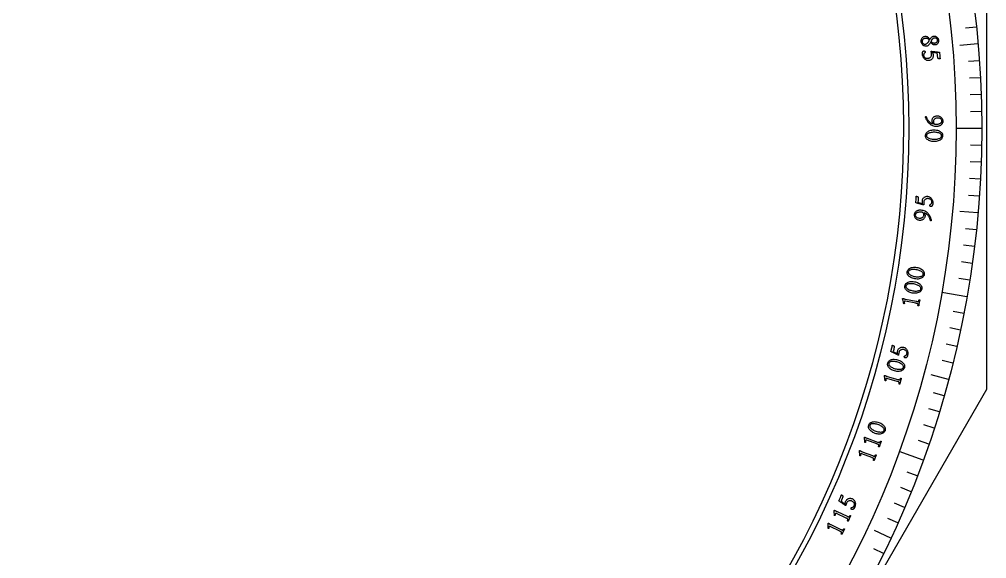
# Model space of a CAD drawing. Header units: millimetres. Extents: x -105 to 105, y -105 to 128.
# Drawn here: x 0.7 to 105, y -46.3 to 11.8 of the extents above; entities that cross this region are included whole.
import ezdxf

# ---------------------------------------------------------------- set-up
doc = ezdxf.new("R2010")
doc.units = ezdxf.units.MM
for name, color, linetype in [('CUT_INNER', 6, 'Continuous'), ('CUT_OUTER', 1, 'Continuous'), ('ENGRAVE', 7, 'Continuous'), ('ENGRAVE_FINE', 8, 'Continuous'), ('TEXT', 5, 'Continuous')]:
    doc.layers.add(name, color=color, linetype=linetype)

msp = doc.modelspace()

# ---------------------------------------------------------------- linework, layer by layer
at = {"layer": 'CUT_INNER'}
msp.add_arc((0, 0), 96.075, 98.085938, 87.539062, dxfattribs=at)
at = {"layer": 'CUT_OUTER'}
msp.add_lwpolyline([(30.8079, 103.6071), (32.4928, 102.4838), (76.8653, 76.8653), (105, 28.1347), (105, -28.1347), (76.8653, -76.8653), (28.1347, -105), (-28.1347, -105), (-76.8653, -76.8653), (-105, -28.1347), (-105, 28.1347), (-76.8653, 76.8653), (-32.6892, 102.3704), (-32.4055, 102.6778), (-32.4029, 102.6804), (-32.3998, 102.6824), (-30.8138, 103.6069)], dxfattribs=at)
at = {"layer": 'ENGRAVE'}
for points in [[(104.067, 9.1047), (102.111, 8.9336)], [(104.4645, 0), (101.7156, 0)], [(104.067, -9.1047), (102.111, -8.9336)], [(102.8774, -18.1401), (100.1703, -17.6627)], [(100.905, -27.0374), (99.0084, -26.5292)], [(98.1645, -35.729), (95.5814, -34.7888)], [(94.677, -44.1486), (92.8975, -43.3188)]]:
    msp.add_lwpolyline(points, dxfattribs=at)
for radius in [104.4645, 101.7156, 96.6105]:
    msp.add_circle((0, 0), radius, dxfattribs=at)
at = {"layer": 'ENGRAVE_FINE'}
for points in [[(103.8922, 10.9195), (102.7206, 10.7964)], [(104.21, 7.2871), (103.0348, 7.2049)], [(104.3213, 5.4672), (103.1448, 5.4056)], [(104.4009, 3.6458), (103.2235, 3.6046)], [(104.4486, 1.8232), (103.2707, 1.8026)], [(104.4486, -1.8232), (103.2707, -1.8026)], [(104.4009, -3.6458), (103.2235, -3.6046)], [(104.3213, -5.4672), (103.1448, -5.4056)], [(104.21, -7.2871), (103.0348, -7.2049)], [(103.8922, -10.9195), (102.7206, -10.7964)], [(103.6858, -12.731), (102.5165, -12.5874)], [(103.4479, -14.5386), (102.2812, -14.3747)], [(103.1784, -16.3418), (102.0148, -16.1576)], [(102.5452, -19.9328), (101.3887, -19.708)], [(102.1817, -21.7194), (101.0293, -21.4745)], [(101.7871, -23.4994), (100.6392, -23.2344)], [(101.3615, -25.2722), (100.2184, -24.9872)], [(100.4177, -28.7943), (99.2853, -28.4696)], [(99.8999, -30.5425), (98.7733, -30.198)], [(99.3516, -32.2813), (98.2312, -31.9173)], [(98.7731, -34.0103), (97.6592, -33.6268)], [(97.526, -37.4367), (96.4262, -37.0145)], [(96.8578, -39.1331), (95.7655, -38.6918)], [(96.1601, -40.8175), (95.0756, -40.3572)], [(95.4331, -42.4895), (94.3568, -42.0104)], [(93.8921, -45.7942), (92.8332, -45.2778)]]:
    msp.add_lwpolyline(points, dxfattribs=at)
at = {"layer": 'TEXT'}
for points in [[(99.8125, 9.5119), (99.8154, 9.4479), (99.8119, 9.386), (99.8018, 9.3263), (99.7852, 9.2689), (99.7624, 9.215), (99.7335, 9.1659), (99.6987, 9.1218), (99.6578, 9.0826), (99.6111, 9.0496), (99.5585, 9.0244), (99.5, 9.0068), (99.4356, 8.9969), (99.3816, 8.9953), (99.3306, 9.0007), (99.2827, 9.0131), (99.2378, 9.0324), (99.1958, 9.0567), (99.1564, 9.084), (99.1197, 9.1143), (99.0857, 9.1475), (99.0541, 9.182), (99.0248, 9.2156), (98.9978, 9.2486), (98.973, 9.2808), (98.969, 9.2882), (98.9647, 9.2904), (98.9602, 9.2874), (98.9555, 9.2792), (98.9344, 9.2329), (98.9096, 9.1864), (98.8811, 9.1398), (98.8489, 9.0931), (98.8136, 9.0481), (98.7757, 9.0066), (98.7353, 8.9686), (98.6924, 8.9341), (98.6473, 8.9048), (98.6004, 8.8826), (98.5519, 8.8674), (98.5016, 8.8593), (98.4313, 8.8578), (98.3638, 8.8661), (98.2992, 8.8841), (98.2373, 8.912), (98.1796, 8.9479), (98.1273, 8.9904), (98.0805, 9.0394), (98.0392, 9.0949), (98.0045, 9.1553), (97.9778, 9.2187), (97.9591, 9.2852), (97.9483, 9.3548), (97.9448, 9.4301), (97.9489, 9.5019), (97.9607, 9.5703), (97.9802, 9.6352), (98.0067, 9.6953), (98.0397, 9.7494), (98.0792, 9.7973), (98.1252, 9.8391), (98.1769, 9.8739), (98.2334, 9.9007), (98.2947, 9.9196), (98.361, 9.9305), (98.4069, 9.9326), (98.4511, 9.9293), (98.4937, 9.9207), (98.5345, 9.9067), (98.5736, 9.8887), (98.6108, 9.8678), (98.6459, 9.8442), (98.6792, 9.8177), (98.7104, 9.7897), (98.7394, 9.7612), (98.7662, 9.7324), (98.7909, 9.7031), (98.8134, 9.6748), (98.8338, 9.6492), (98.8521, 9.6261), (98.8683, 9.6055), (98.8729, 9.6015), (98.8769, 9.6004), (98.8802, 9.6022), (98.8829, 9.6069), (98.8994, 9.6388), (98.9197, 9.6724), (98.9436, 9.7076), (98.9712, 9.7445), (99.0022, 9.7811), (99.0361, 9.8154), (99.0731, 9.8475), (99.113, 9.8772), (99.1558, 9.903), (99.2014, 9.9228), (99.2498, 9.9369), (99.301, 9.9451), (99.3617, 9.947), (99.421, 9.9403), (99.479, 9.9252), (99.5355, 9.9015), (99.5892, 9.8705), (99.6385, 9.8337), (99.6834, 9.791), (99.7239, 9.7424), (99.7581, 9.6894), (99.7842, 9.6332), (99.8024, 9.5741), (99.8125, 9.5119)], [(98.0512, 9.3588), (98.063, 9.293), (98.085, 9.2353), (98.1173, 9.1858), (98.1599, 9.1443), (98.2106, 9.1124), (98.2673, 9.0915), (98.33, 9.0816), (98.3986, 9.0826), (98.4416, 9.0897), (98.4827, 9.1029), (98.5219, 9.1222), (98.5593, 9.1476), (98.5945, 9.1771), (98.6273, 9.2085), (98.6577, 9.242), (98.6857, 9.2775), (98.7112, 9.3133), (98.734, 9.3478), (98.7542, 9.381), (98.7718, 9.4127), (98.7864, 9.4409), (98.7979, 9.4633), (98.8063, 9.4798), (98.8115, 9.4905), (98.8135, 9.4963), (98.8149, 9.5012), (98.8156, 9.5053), (98.8157, 9.5087), (98.8151, 9.5127), (98.8142, 9.5159), (98.8131, 9.5184), (98.8116, 9.5201), (98.7685, 9.5711), (98.7236, 9.614), (98.6769, 9.6487), (98.6284, 9.6753), (98.5765, 9.6941), (98.5199, 9.7056), (98.4584, 9.7098), (98.3922, 9.7066), (98.3361, 9.6982), (98.2848, 9.6843), (98.2383, 9.665), (98.1966, 9.6403), (98.1598, 9.6116), (98.1283, 9.5803), (98.102, 9.5464), (98.0809, 9.5099), (98.0652, 9.4722), (98.055, 9.4344), (98.0504, 9.3966), (98.0512, 9.3588)], [(99.7117, 9.5172), (99.7011, 9.5665), (99.6791, 9.6108), (99.6458, 9.65), (99.6012, 9.6842), (99.5491, 9.7111), (99.4936, 9.7285), (99.4345, 9.7364), (99.372, 9.7348), (99.3203, 9.7265), (99.2735, 9.7122), (99.2315, 9.6918), (99.1944, 9.6654), (99.1615, 9.635), (99.1322, 9.6026), (99.1067, 9.5681), (99.0849, 9.5316), (99.0657, 9.4953), (99.0481, 9.4613), (99.0321, 9.4298), (99.0177, 9.4006), (99.0168, 9.3972), (99.0163, 9.3931), (99.0162, 9.3882), (99.0165, 9.3827), (99.0166, 9.3814), (99.0167, 9.3805), (99.0168, 9.38), (99.0168, 9.3798), (99.0174, 9.3756), (99.0183, 9.3718), (99.0195, 9.3684), (99.0211, 9.3654), (99.0561, 9.3264), (99.0943, 9.2922), (99.1358, 9.2627), (99.1805, 9.2379), (99.2284, 9.219), (99.2792, 9.207), (99.3332, 9.202), (99.3901, 9.2039), (99.432, 9.2099), (99.4727, 9.2201), (99.5123, 9.2345), (99.5507, 9.253), (99.5868, 9.2753), (99.6193, 9.3008), (99.6481, 9.3295), (99.6733, 9.3614), (99.6933, 9.3963), (99.7063, 9.4339), (99.7124, 9.4742), (99.7117, 9.5172)], [(99.2406, 7.8937), (99.2423, 7.8111), (99.234, 7.7343), (99.2156, 7.6631), (99.1871, 7.5977), (99.1509, 7.5385), (99.1091, 7.4856), (99.0619, 7.4393), (99.0092, 7.3994), (98.953, 7.3668), (98.8953, 7.3422), (98.8361, 7.3257), (98.7753, 7.3171), (98.7036, 7.3158), (98.6347, 7.3225), (98.5687, 7.3374), (98.5056, 7.3603), (98.446, 7.39), (98.3903, 7.4251), (98.3387, 7.4656), (98.291, 7.5115), (98.2477, 7.5618), (98.209, 7.6155), (98.175, 7.6727), (98.1457, 7.7333), (98.1213, 7.7962), (98.1024, 7.8603), (98.0889, 7.9254), (98.0808, 7.9918), (98.0794, 8.0213), (98.0797, 8.0543), (98.0817, 8.091), (98.0855, 8.1314), (98.0914, 8.1726), (98.0998, 8.2121), (98.1107, 8.2497), (98.1242, 8.2856), (98.1295, 8.2926), (98.1376, 8.3014), (98.1485, 8.3118), (98.1622, 8.324), (98.1776, 8.3356), (98.1936, 8.3443), (98.2102, 8.3501), (98.2275, 8.353), (98.2569, 8.3532), (98.2839, 8.3486), (98.3082, 8.3392), (98.3301, 8.325), (98.3483, 8.3075), (98.3619, 8.2884), (98.3708, 8.2675), (98.3751, 8.245), (98.3746, 8.2172), (98.3681, 8.1919), (98.3557, 8.1693), (98.3374, 8.1493), (98.3168, 8.1306), (98.2974, 8.1119), (98.2794, 8.093), (98.2626, 8.0741), (98.2454, 8.0512), (98.2315, 8.0265), (98.2209, 8), (98.2135, 7.9718), (98.2087, 7.9429), (98.206, 7.9144), (98.2052, 7.8862), (98.2064, 7.8583), (98.2121, 7.8206), (98.2231, 7.783), (98.2394, 7.7457), (98.261, 7.7087), (98.2886, 7.6735), (98.3229, 7.642), (98.3639, 7.614), (98.4116, 7.5897), (98.4666, 7.5708), (98.5292, 7.5591), (98.5996, 7.5546), (98.6777, 7.5572), (98.7234, 7.5636), (98.7695, 7.5757), (98.816, 7.5936), (98.8631, 7.6172), (98.9083, 7.647), (98.9493, 7.6833), (98.9861, 7.7261), (99.0187, 7.7755), (99.0445, 7.832), (99.061, 7.8964), (99.0682, 7.9685), (99.0661, 8.0484), (99.0632, 8.0739), (99.0583, 8.1033), (99.0515, 8.1365), (99.0426, 8.1737), (99.0327, 8.2101), (99.0227, 8.2409), (99.0125, 8.2661), (99.0023, 8.2858), (99.0028, 8.2901), (99.0049, 8.2945), (99.0087, 8.2988), (99.0142, 8.303), (99.0206, 8.3068), (99.0272, 8.3097), (99.0341, 8.3116), (99.0413, 8.3127), (99.1232, 8.3033), (99.205, 8.2938), (99.2868, 8.2844), (99.3687, 8.2749), (99.4491, 8.2655), (99.5267, 8.2564), (99.6016, 8.2477), (99.6736, 8.2392), (99.741, 8.2315), (99.8019, 8.2248), (99.8562, 8.2193), (99.904, 8.215), (99.9382, 7.788), (99.9409, 7.7582), (99.9443, 7.7281), (99.9485, 7.6976), (99.9535, 7.6669), (99.9588, 7.6373), (99.964, 7.6103), (99.9693, 7.5859), (99.9745, 7.5641), (99.9791, 7.5461), (99.9824, 7.5333), (99.9843, 7.5256), (99.985, 7.5231), (99.9813, 7.5156), (99.978, 7.5088), (99.9749, 7.5025), (99.9722, 7.4968), (99.9693, 7.492), (99.9655, 7.4884), (99.9609, 7.4861), (99.9555, 7.4851), (99.9493, 7.4853), (99.9395, 7.4865), (99.9262, 7.4888), (99.9093, 7.492), (99.8901, 7.4964), (99.8699, 7.5018), (99.8487, 7.5082), (99.8265, 7.5156), (99.8045, 7.5241), (99.7839, 7.5336), (99.7647, 7.5442), (99.7469, 7.5558), (99.7416, 7.5866), (99.7361, 7.6204), (99.7304, 7.6572), (99.7244, 7.6969), (99.7184, 7.74), (99.713, 7.7868), (99.7079, 7.8374), (99.7032, 7.8918), (99.6837, 8.1343), (99.618, 8.1423), (99.5517, 8.1499), (99.4849, 8.1574), (99.4176, 8.1646), (99.3508, 8.1718), (99.2856, 8.1793), (99.2221, 8.1871), (99.1601, 8.1953), (99.174, 8.1645), (99.1873, 8.129), (99.2001, 8.0888), (99.2123, 8.044), (99.223, 7.9992), (99.2313, 7.9592), (99.2372, 7.924), (99.2406, 7.8937)], [(98.4768, 1.2799), (98.4935, 1.2333), (98.5132, 1.1836), (98.5359, 1.1307), (98.5615, 1.0748), (98.5907, 1.0173), (98.6243, 0.9595), (98.6623, 0.9016), (98.7047, 0.8435), (98.752, 0.7867), (98.805, 0.7326), (98.8637, 0.6812), (98.928, 0.6326), (98.9986, 0.5883), (99.0764, 0.5501), (99.1613, 0.518), (99.2533, 0.4918), (99.224, 0.5299), (99.1982, 0.5707), (99.1758, 0.6142), (99.1568, 0.6605), (99.1418, 0.7069), (99.1309, 0.7505), (99.1242, 0.7913), (99.1218, 0.8294), (99.1247, 0.9014), (99.1345, 0.9674), (99.1513, 1.0275), (99.1752, 1.0815), (99.2045, 1.13), (99.2376, 1.1735), (99.2747, 1.2119), (99.3157, 1.2452), (99.3592, 1.2737), (99.4039, 1.2979), (99.4497, 1.3177), (99.4966, 1.3331), (99.543, 1.3447), (99.587, 1.3531), (99.6287, 1.3584), (99.6681, 1.3605), (99.7472, 1.3567), (99.8232, 1.343), (99.8961, 1.3194), (99.9657, 1.2859), (100.0306, 1.244), (100.0891, 1.1951), (100.1412, 1.1391), (100.187, 1.0762), (100.2243, 1.0078), (100.2511, 0.9356), (100.2675, 0.8595), (100.2734, 0.7796), (100.2703, 0.7157), (100.26, 0.6549), (100.2424, 0.5972), (100.2177, 0.5427), (100.187, 0.4917), (100.1517, 0.4447), (100.1118, 0.4015), (100.0673, 0.3623), (100.019, 0.3272), (99.968, 0.2966), (99.9142, 0.2705), (99.8577, 0.2489), (99.7998, 0.2319), (99.7421, 0.2198), (99.6846, 0.2124), (99.6272, 0.2099), (99.5186, 0.214), (99.4128, 0.2268), (99.31, 0.2482), (99.21, 0.2782), (99.1147, 0.3168), (99.0255, 0.364), (98.9425, 0.4197), (98.8657, 0.4841), (98.8107, 0.5358), (98.7579, 0.592), (98.7072, 0.6524), (98.6587, 0.7172), (98.6129, 0.7845), (98.5706, 0.8523), (98.5317, 0.9205), (98.4963, 0.9894), (98.4646, 1.0572), (98.4372, 1.1228), (98.414, 1.1859), (98.395, 1.2468), (98.3971, 1.2561), (98.4036, 1.2637), (98.4145, 1.2695), (98.4299, 1.2735), (98.446, 1.2763), (98.4592, 1.2783), (98.4694, 1.2795), (98.4768, 1.2799)], [(99.3797, 0.4689), (99.4033, 0.4662), (99.4274, 0.4639), (99.4518, 0.462), (99.4766, 0.4605), (99.5016, 0.4593), (99.5265, 0.4585), (99.5515, 0.4581), (99.5765, 0.458), (99.6255, 0.4595), (99.6755, 0.4636), (99.7267, 0.4703), (99.779, 0.4796), (99.8309, 0.4916), (99.8809, 0.5061), (99.9291, 0.5232), (99.9754, 0.5429), (100.0187, 0.5654), (100.0577, 0.5908), (100.0925, 0.6193), (100.1231, 0.6506), (100.1479, 0.6848), (100.1655, 0.7215), (100.176, 0.7608), (100.1792, 0.8026), (100.1706, 0.868), (100.1459, 0.9275), (100.105, 0.9811), (100.048, 1.0287), (99.9789, 1.0676), (99.9019, 1.095), (99.8169, 1.111), (99.724, 1.1156), (99.6646, 1.1127), (99.607, 1.1054), (99.551, 1.0937), (99.4968, 1.0776), (99.4461, 1.0566), (99.4008, 1.0301), (99.3608, 0.9982), (99.3262, 0.9608), (99.2983, 0.9177), (99.2786, 0.8683), (99.2669, 0.8128), (99.2634, 0.7511), (99.2648, 0.7193), (99.2686, 0.686), (99.2748, 0.6509), (99.2834, 0.6143), (99.2968, 0.577), (99.3173, 0.5404), (99.3449, 0.5044), (99.3797, 0.4689)], [(100.2557, -0.7913), (100.247, -0.8899), (100.2224, -0.9803), (100.1821, -1.0625), (100.1261, -1.1365), (100.0569, -1.2019), (99.9774, -1.2586), (99.8875, -1.3066), (99.7872, -1.3458), (99.6793, -1.3761), (99.5666, -1.3972), (99.4491, -1.4091), (99.3267, -1.4118), (99.2044, -1.4055), (99.0873, -1.3901), (98.9752, -1.3655), (98.8682, -1.332), (98.7689, -1.2899), (98.6799, -1.2398), (98.6014, -1.1816), (98.5331, -1.1155), (98.478, -1.0417), (98.4389, -0.9607), (98.4158, -0.8724), (98.4086, -0.7768), (98.4173, -0.6837), (98.4418, -0.5974), (98.4822, -0.5176), (98.5384, -0.4444), (98.6077, -0.3786), (98.6872, -0.321), (98.7769, -0.2716), (98.8769, -0.2303), (98.9844, -0.1978), (99.0969, -0.1746), (99.2143, -0.1607), (99.3366, -0.1562), (99.4589, -0.161), (99.5763, -0.1751), (99.6886, -0.1984), (99.796, -0.231), (99.8957, -0.2725), (99.9848, -0.3226), (100.0634, -0.3814), (100.1315, -0.4487), (100.1864, -0.5238), (100.2254, -0.606), (100.2485, -0.6951), (100.2557, -0.7913)], [(100.1499, -0.8054), (100.1434, -0.7465), (100.1232, -0.6919), (100.0891, -0.6414), (100.0412, -0.5952), (99.9817, -0.5536), (99.9128, -0.517), (99.8345, -0.4854), (99.7468, -0.4588), (99.6518, -0.4376), (99.5517, -0.4224), (99.4463, -0.4131), (99.3359, -0.4097), (99.2266, -0.4122), (99.1218, -0.4206), (99.0216, -0.4349), (98.926, -0.455), (98.8373, -0.4802), (98.758, -0.5095), (98.688, -0.5431), (98.6273, -0.5809), (98.5782, -0.6224), (98.543, -0.6671), (98.5218, -0.7149), (98.5144, -0.7659), (98.5211, -0.8275), (98.5421, -0.8838), (98.5774, -0.9348), (98.6271, -0.9804), (98.6887, -1.0208), (98.7599, -1.0561), (98.8407, -1.0862), (98.9311, -1.1112), (99.0283, -1.1309), (99.1297, -1.1454), (99.2351, -1.1546), (99.3446, -1.1585), (99.4549, -1.157), (99.5595, -1.1496), (99.6585, -1.1364), (99.7519, -1.1174), (99.8378, -1.0932), (99.9147, -1.0644), (99.9824, -1.031), (100.041, -0.993), (100.0883, -0.951), (100.1222, -0.9058), (100.1427, -0.8572), (100.1499, -0.8054)], [(98.0696, -7.8005), (98.0808, -7.7197), (98.101, -7.6459), (98.1301, -7.5793), (98.1681, -7.5197), (98.2129, -7.4671), (98.2621, -7.4217), (98.3157, -7.3833), (98.3737, -7.3519), (98.4341, -7.3282), (98.4948, -7.3125), (98.5559, -7.3049), (98.6172, -7.3054), (98.6884, -7.3146), (98.7555, -7.3315), (98.8186, -7.356), (98.8775, -7.3881), (98.9321, -7.4265), (98.9818, -7.4698), (99.0268, -7.5179), (99.0669, -7.5708), (99.1021, -7.6276), (99.132, -7.6871), (99.1567, -7.7494), (99.1762, -7.8145), (99.1902, -7.8811), (99.1987, -7.9481), (99.2016, -8.0153), (99.1988, -8.0829), (99.1954, -8.1125), (99.1897, -8.1455), (99.1816, -8.1818), (99.1712, -8.2214), (99.1586, -8.2615), (99.1437, -8.2995), (99.1267, -8.3351), (99.1074, -8.3686), (99.1009, -8.3747), (99.0915, -8.3821), (99.079, -8.3906), (99.0634, -8.4004), (99.0463, -8.4093), (99.029, -8.4152), (99.0116, -8.4182), (98.9941, -8.4182), (98.965, -8.4134), (98.9393, -8.4043), (98.9169, -8.3908), (98.8977, -8.3731), (98.8827, -8.3527), (98.8725, -8.3314), (98.8672, -8.3093), (98.8667, -8.2862), (98.8719, -8.2587), (98.8825, -8.2347), (98.8984, -8.2144), (98.9198, -8.1976), (98.9432, -8.1824), (98.9654, -8.167), (98.9863, -8.1512), (99.006, -8.1352), (99.0267, -8.1152), (99.0444, -8.0929), (99.0592, -8.0683), (99.0711, -8.0414), (99.0805, -8.0134), (99.0878, -7.9854), (99.0931, -7.9575), (99.0963, -7.9295), (99.0967, -7.891), (99.0918, -7.8519), (99.0816, -7.8121), (99.0661, -7.7718), (99.0443, -7.7325), (99.0153, -7.6958), (98.9791, -7.6617), (98.9357, -7.6302), (98.8844, -7.603), (98.8242, -7.5817), (98.7554, -7.5665), (98.6777, -7.5572), (98.6317, -7.5566), (98.5843, -7.5615), (98.5355, -7.572), (98.4854, -7.5881), (98.4362, -7.6105), (98.3901, -7.6398), (98.3471, -7.6762), (98.3073, -7.7196), (98.2729, -7.771), (98.2465, -7.8315), (98.228, -7.9009), (98.2173, -7.9795), (98.2161, -8.0048), (98.2161, -8.0344), (98.2175, -8.068), (98.2202, -8.1059), (98.224, -8.143), (98.2288, -8.1748), (98.2347, -8.2012), (98.2415, -8.2221), (98.2403, -8.2263), (98.2375, -8.2302), (98.233, -8.2338), (98.227, -8.237), (98.22, -8.2396), (98.213, -8.2413), (98.2058, -8.2421), (98.1986, -8.242), (98.1194, -8.2192), (98.0403, -8.1965), (97.9611, -8.1737), (97.882, -8.1511), (97.8042, -8.1288), (97.7291, -8.1073), (97.6567, -8.0866), (97.587, -8.0667), (97.5217, -8.0483), (97.4627, -8.0321), (97.41, -8.018), (97.3636, -8.0061), (97.3969, -7.59), (97.3988, -7.5609), (97.4, -7.5313), (97.4005, -7.5014), (97.4002, -7.471), (97.3994, -7.4417), (97.3983, -7.4149), (97.3967, -7.3906), (97.3948, -7.3689), (97.3929, -7.3509), (97.3916, -7.3381), (97.3908, -7.3304), (97.3905, -7.3279), (97.3952, -7.3212), (97.3995, -7.3151), (97.4035, -7.3095), (97.407, -7.3044), (97.4106, -7.3002), (97.4149, -7.2974), (97.4198, -7.2958), (97.4253, -7.2956), (97.4314, -7.2967), (97.4409, -7.2993), (97.4537, -7.3035), (97.4699, -7.3091), (97.4883, -7.3161), (97.5074, -7.3243), (97.5275, -7.3336), (97.5483, -7.3441), (97.5688, -7.3556), (97.5877, -7.3678), (97.6052, -7.3809), (97.621, -7.3947), (97.6217, -7.4254), (97.622, -7.4589), (97.6222, -7.4953), (97.6221, -7.5347), (97.6214, -7.5772), (97.6196, -7.6234), (97.6169, -7.6731), (97.613, -7.7263), (97.5939, -7.9638), (97.6575, -7.982), (97.7217, -8.0001), (97.7864, -8.0181), (97.8517, -8.036), (97.9165, -8.0538), (97.9795, -8.0717), (98.041, -8.0897), (98.1007, -8.1077), (98.092, -8.0754), (98.0847, -8.0386), (98.0785, -7.9974), (98.0737, -7.9517), (98.0703, -7.9063), (98.0685, -7.866), (98.0682, -7.8307), (98.0696, -7.8005)], [(98.9489, -9.9543), (98.9375, -9.9056), (98.9235, -9.8535), (98.9069, -9.7981), (98.8876, -9.7392), (98.8648, -9.6784), (98.8376, -9.617), (98.806, -9.555), (98.77, -9.4924), (98.7288, -9.4307), (98.6817, -9.3713), (98.6286, -9.3141), (98.5695, -9.2592), (98.5036, -9.2081), (98.4299, -9.1625), (98.3486, -9.1223), (98.2596, -9.0875), (98.285, -9.128), (98.3068, -9.1709), (98.3247, -9.2163), (98.339, -9.264), (98.3493, -9.3115), (98.3557, -9.3558), (98.3581, -9.397), (98.3566, -9.435), (98.3463, -9.5061), (98.3295, -9.5705), (98.3064, -9.6281), (98.2768, -9.6791), (98.2424, -9.7239), (98.2047, -9.7632), (98.1636, -9.797), (98.1192, -9.8253), (98.0728, -9.8485), (98.0257, -9.8673), (97.978, -9.8816), (97.9296, -9.8914), (97.8822, -9.8975), (97.8375, -9.9008), (97.7955, -9.9012), (97.7561, -9.8988), (97.6779, -9.886), (97.604, -9.864), (97.5343, -9.8327), (97.4688, -9.7923), (97.409, -9.7442), (97.3562, -9.6901), (97.3104, -9.6301), (97.2716, -9.564), (97.2417, -9.4937), (97.2225, -9.4209), (97.214, -9.3454), (97.2162, -9.2674), (97.2257, -9.2058), (97.2419, -9.148), (97.265, -9.0938), (97.2949, -9.0434), (97.3302, -8.9969), (97.3698, -8.9545), (97.4136, -8.9164), (97.4615, -8.8824), (97.5128, -8.8528), (97.5664, -8.8278), (97.6223, -8.8073), (97.6806, -8.7913), (97.7398, -8.78), (97.7983, -8.7734), (97.8563, -8.7715), (97.9136, -8.7742), (98.0214, -8.7882), (98.1256, -8.8105), (98.226, -8.8411), (98.3228, -8.88), (98.4142, -8.9272), (98.4985, -8.9824), (98.5758, -9.0458), (98.6461, -9.1173), (98.6958, -9.1743), (98.7428, -9.2356), (98.7871, -9.3011), (98.8288, -9.3708), (98.8674, -9.4429), (98.9024, -9.5152), (98.9339, -9.5877), (98.9617, -9.6605), (98.9858, -9.7321), (99.0059, -9.8009), (99.0219, -9.867), (99.0339, -9.9302), (99.0308, -9.9394), (99.0235, -9.9462), (99.0119, -9.9508), (98.9962, -9.9531), (98.9799, -9.9541), (98.9665, -9.9546), (98.9562, -9.9547), (98.9489, -9.9543)], [(98.136, -9.0525), (98.1127, -9.0476), (98.0889, -9.0431), (98.0648, -9.0388), (98.0403, -9.0349), (98.0156, -9.0313), (97.9908, -9.0281), (97.966, -9.0253), (97.9411, -9.0228), (97.8922, -9.0196), (97.842, -9.0188), (97.7904, -9.0205), (97.7375, -9.0245), (97.6847, -9.0312), (97.6335, -9.0405), (97.584, -9.0525), (97.536, -9.0672), (97.4907, -9.0849), (97.4494, -9.1059), (97.412, -9.1301), (97.3786, -9.1575), (97.3505, -9.1882), (97.3293, -9.2221), (97.315, -9.2592), (97.3076, -9.2994), (97.3095, -9.3638), (97.328, -9.4242), (97.3631, -9.4805), (97.4148, -9.5329), (97.4794, -9.5782), (97.553, -9.6133), (97.6357, -9.6381), (97.7276, -9.6528), (97.7869, -9.6565), (97.845, -9.6556), (97.9019, -9.6502), (97.9575, -9.6403), (98.0102, -9.6251), (98.0581, -9.6039), (98.1013, -9.5767), (98.1396, -9.5435), (98.1719, -9.5039), (98.1967, -9.4572), (98.214, -9.4035), (98.2238, -9.3429), (98.2256, -9.3113), (98.2252, -9.278), (98.2225, -9.2427), (98.2176, -9.2056), (98.208, -9.1675), (98.1912, -9.1292), (98.1672, -9.0909), (98.136, -9.0525)], [(96.4464, -15.4405), (96.4694, -15.3469), (96.5066, -15.2633), (96.5581, -15.1899), (96.624, -15.1265), (96.7015, -15.0731), (96.7881, -15.0294), (96.8837, -14.9955), (96.9884, -14.9714), (97.0994, -14.9569), (97.2139, -14.9519), (97.3319, -14.9565), (97.4535, -14.9706), (97.5737, -14.9937), (97.6876, -15.0252), (97.7953, -15.0649), (97.8966, -15.113), (97.989, -15.1687), (98.07, -15.2311), (98.1395, -15.3001), (98.1975, -15.3759), (98.2412, -15.4575), (98.268, -15.5441), (98.2777, -15.6358), (98.2703, -15.7325), (98.2475, -15.8242), (98.2099, -15.9067), (98.1576, -15.9801), (98.0905, -16.0442), (98.0116, -16.0988), (97.9239, -16.1434), (97.8274, -16.1781), (97.7221, -16.2029), (97.6107, -16.2176), (97.496, -16.2222), (97.3779, -16.2168), (97.2565, -16.2013), (97.1366, -16.1767), (97.023, -16.1439), (96.9159, -16.103), (96.8151, -16.054), (96.7233, -15.9976), (96.6432, -15.9349), (96.5747, -15.8656), (96.5178, -15.7899), (96.4751, -15.7089), (96.4489, -15.6237), (96.4394, -15.5342), (96.4464, -15.4405)], [(96.5531, -15.4429), (96.5508, -15.5007), (96.5628, -15.5565), (96.5889, -15.6104), (96.6293, -15.6625), (96.6818, -15.7119), (96.7443, -15.7581), (96.8168, -15.8009), (96.8993, -15.8405), (96.9899, -15.876), (97.0864, -15.9066), (97.189, -15.9323), (97.2975, -15.953), (97.4058, -15.9678), (97.5106, -15.9761), (97.6118, -15.9778), (97.7094, -15.9729), (97.8009, -15.9619), (97.8839, -15.9452), (97.9583, -15.9227), (98.0241, -15.8945), (98.0791, -15.8608), (98.1207, -15.8217), (98.149, -15.7772), (98.1641, -15.7274), (98.1668, -15.665), (98.1545, -15.6057), (98.1272, -15.5497), (98.0848, -15.4969), (98.0298, -15.4477), (97.9645, -15.4023), (97.8889, -15.3607), (97.803, -15.323), (97.7096, -15.2895), (97.6114, -15.2607), (97.5083, -15.2365), (97.4005, -15.217), (97.2912, -15.2028), (97.1866, -15.195), (97.0867, -15.1937), (96.9917, -15.1988), (96.9031, -15.21), (96.823, -15.2269), (96.7513, -15.2494), (96.6879, -15.2777), (96.6351, -15.3113), (96.5951, -15.35), (96.5677, -15.3939), (96.5531, -15.4429)], [(96.1907, -16.961), (96.2151, -16.8677), (96.2536, -16.7848), (96.3063, -16.7122), (96.3732, -16.6499), (96.4516, -16.5977), (96.5388, -16.5554), (96.635, -16.523), (96.74, -16.5005), (96.8512, -16.4878), (96.9657, -16.4846), (97.0837, -16.491), (97.2051, -16.5071), (97.3249, -16.5321), (97.4383, -16.5653), (97.5453, -16.6068), (97.6458, -16.6565), (97.7374, -16.7136), (97.8173, -16.7772), (97.8857, -16.8474), (97.9425, -16.924), (97.985, -17.0063), (98.0104, -17.0934), (98.0186, -17.1852), (98.0098, -17.2818), (97.9855, -17.3731), (97.9466, -17.455), (97.8931, -17.5275), (97.825, -17.5906), (97.7453, -17.6439), (97.6569, -17.6872), (97.5599, -17.7203), (97.4542, -17.7434), (97.3426, -17.7564), (97.2278, -17.7592), (97.1098, -17.7519), (96.9886, -17.7345), (96.8691, -17.708), (96.7561, -17.6734), (96.6496, -17.6308), (96.5496, -17.5802), (96.4587, -17.5224), (96.3796, -17.4584), (96.3122, -17.3881), (96.2565, -17.3115), (96.2151, -17.2298), (96.1903, -17.1442), (96.1822, -17.0546), (96.1907, -16.961)], [(96.2973, -16.9651), (96.2941, -17.0228), (96.3052, -17.0788), (96.3305, -17.1332), (96.37, -17.1858), (96.4217, -17.2361), (96.4835, -17.2832), (96.5553, -17.3273), (96.6372, -17.3681), (96.7272, -17.405), (96.8232, -17.4372), (96.9254, -17.4645), (97.0336, -17.4869), (97.1417, -17.5034), (97.2463, -17.5133), (97.3474, -17.5166), (97.4451, -17.5133), (97.5368, -17.5037), (97.62, -17.4883), (97.6947, -17.467), (97.761, -17.4399), (97.8165, -17.407), (97.8587, -17.3686), (97.8878, -17.3246), (97.9036, -17.275), (97.9073, -17.2126), (97.896, -17.1531), (97.8695, -17.0967), (97.828, -17.0433), (97.7737, -16.9932), (97.7091, -16.9468), (97.6342, -16.904), (97.5489, -16.8649), (97.4561, -16.83), (97.3583, -16.7996), (97.2557, -16.7738), (97.1481, -16.7526), (97.039, -16.7367), (96.9346, -16.7273), (96.8348, -16.7244), (96.7397, -16.728), (96.651, -16.7378), (96.5706, -16.7534), (96.4985, -16.7748), (96.4347, -16.802), (96.3814, -16.8348), (96.3407, -16.8729), (96.3127, -16.9163), (96.2973, -16.9651)], [(97.3763, -18.8345), (96.2375, -18.6142), (96.2094, -18.6096), (96.1857, -18.6076), (96.1663, -18.608), (96.1514, -18.6109), (96.1398, -18.6165), (96.1307, -18.625), (96.124, -18.6364), (96.1197, -18.6507), (96.1176, -18.6687), (96.1174, -18.6916), (96.119, -18.7193), (96.1225, -18.7518), (96.1268, -18.7847), (96.131, -18.8135), (96.1351, -18.8381), (96.139, -18.8587), (96.1261, -18.8679), (96.1129, -18.8736), (96.0991, -18.8759), (96.0849, -18.8748), (96.0848, -18.8747), (96.0842, -18.8746), (96.0833, -18.8745), (96.0821, -18.8742), (96.0769, -18.8728), (96.073, -18.8709), (96.0703, -18.8686), (96.0688, -18.8657), (96.0539, -18.8038), (96.0387, -18.7425), (96.0231, -18.6817), (96.0072, -18.6214), (95.9919, -18.564), (95.978, -18.5116), (95.9655, -18.4644), (95.9545, -18.4222), (95.9455, -18.3873), (95.9391, -18.3621), (95.9354, -18.3463), (95.9343, -18.3401), (95.9354, -18.3344), (95.9377, -18.328), (95.942, -18.3232), (95.9483, -18.3197), (95.9565, -18.3178), (95.9653, -18.3167), (95.9733, -18.3158), (95.9806, -18.3152), (95.987, -18.3148), (95.9913, -18.3163), (96.0041, -18.321), (96.0255, -18.3288), (96.0555, -18.3397), (96.0936, -18.3521), (96.1393, -18.3645), (96.1927, -18.3769), (96.2538, -18.3894), (97.4191, -18.612), (97.4503, -18.6179), (97.4805, -18.6233), (97.5096, -18.6284), (97.5376, -18.6331), (97.564, -18.6368), (97.5881, -18.6387), (97.61, -18.6388), (97.6295, -18.6372), (97.6375, -18.6336), (97.6459, -18.626), (97.6546, -18.6144), (97.6638, -18.5987), (97.6727, -18.5806), (97.6809, -18.5618), (97.6882, -18.5422), (97.6948, -18.522), (97.7004, -18.5029), (97.7048, -18.4867), (97.7082, -18.4735), (97.7104, -18.4634), (97.718, -18.4608), (97.7275, -18.4595), (97.7391, -18.4595), (97.7527, -18.4608), (97.766, -18.4635), (97.7769, -18.4673), (97.7853, -18.4723), (97.7912, -18.4786), (97.7803, -18.5207), (97.77, -18.561), (97.7601, -18.5995), (97.7508, -18.6363), (97.7418, -18.6729), (97.7331, -18.7111), (97.7247, -18.7508), (97.7165, -18.792), (97.7091, -18.8318), (97.7026, -18.8698), (97.697, -18.9061), (97.6922, -18.9407), (97.6878, -18.9758), (97.683, -19.0134), (97.6779, -19.0536), (97.6724, -19.0963), (97.6646, -19.1), (97.6549, -19.1016), (97.6434, -19.1011), (97.6301, -19.0986), (97.617, -19.0948), (97.6062, -19.0905), (97.5978, -19.0858), (97.5917, -19.0805), (97.5935, -19.0703), (97.5952, -19.0568), (97.5971, -19.0402), (97.599, -19.0203), (97.6004, -18.9991), (97.6008, -18.9782), (97.6002, -18.9577), (97.5986, -18.9376), (97.5959, -18.9198), (97.592, -18.9063), (97.5869, -18.897), (97.5805, -18.892), (97.563, -18.8832), (97.5427, -18.875), (97.5197, -18.8673), (97.494, -18.8603), (97.4663, -18.8536), (97.4374, -18.8471), (97.4075, -18.8407), (97.3763, -18.8345)], [(95.4173, -23.9593), (95.4417, -23.8814), (95.4738, -23.812), (95.5136, -23.7511), (95.561, -23.6987), (95.6139, -23.6543), (95.6699, -23.6176), (95.7291, -23.5886), (95.7916, -23.5673), (95.8551, -23.5539), (95.9175, -23.5485), (95.979, -23.5512), (96.0394, -23.5618), (96.108, -23.5827), (96.1714, -23.6105), (96.2296, -23.6451), (96.2824, -23.6866), (96.3298, -23.7335), (96.3717, -23.7844), (96.4081, -23.8393), (96.4389, -23.8981), (96.4641, -23.9599), (96.4837, -24.0236), (96.4977, -24.0892), (96.5061, -24.1566), (96.509, -24.2246), (96.5062, -24.2921), (96.4979, -24.3589), (96.484, -24.425), (96.4757, -24.4537), (96.4646, -24.4852), (96.4506, -24.5197), (96.4338, -24.557), (96.4147, -24.5945), (96.3937, -24.6294), (96.371, -24.6618), (96.3464, -24.6916), (96.3391, -24.6966), (96.3285, -24.7022), (96.3147, -24.7086), (96.2978, -24.7157), (96.2794, -24.7216), (96.2614, -24.7246), (96.2437, -24.7246), (96.2265, -24.7217), (96.1986, -24.7122), (96.1747, -24.6989), (96.1548, -24.6819), (96.1389, -24.6612), (96.1275, -24.6386), (96.121, -24.616), (96.1194, -24.5932), (96.1228, -24.5705), (96.1324, -24.5442), (96.1468, -24.5223), (96.1659, -24.5048), (96.1898, -24.4918), (96.2154, -24.4808), (96.2399, -24.4692), (96.2631, -24.4572), (96.2851, -24.4446), (96.3089, -24.4283), (96.3301, -24.4093), (96.3488, -24.3875), (96.3649, -24.3629), (96.3788, -24.3369), (96.3906, -24.3105), (96.4005, -24.2838), (96.4083, -24.2568), (96.4151, -24.2188), (96.4168, -24.1794), (96.4133, -24.1386), (96.4047, -24.0962), (96.3897, -24.0538), (96.3672, -24.0128), (96.3372, -23.9732), (96.2996, -23.9349), (96.2535, -23.8996), (96.1977, -23.8687), (96.1323, -23.8422), (96.0573, -23.8202), (96.012, -23.8119), (95.9644, -23.8089), (95.9146, -23.8112), (95.8625, -23.8187), (95.8103, -23.8326), (95.7599, -23.854), (95.7115, -23.8827), (95.665, -23.9189), (95.6226, -23.9639), (95.5866, -24.0191), (95.5567, -24.0845), (95.5332, -24.1602), (95.5278, -24.185), (95.5229, -24.2142), (95.5187, -24.2476), (95.5151, -24.2853), (95.5127, -24.3226), (95.5122, -24.3548), (95.5136, -24.3817), (95.5168, -24.4035), (95.5149, -24.4074), (95.5115, -24.4108), (95.5065, -24.4136), (95.5, -24.4158), (95.4927, -24.4172), (95.4855, -24.4177), (95.4783, -24.4173), (95.4712, -24.416), (95.3969, -24.3804), (95.3227, -24.3448), (95.2484, -24.3093), (95.1741, -24.2738), (95.1011, -24.2389), (95.0306, -24.2053), (94.9626, -24.1729), (94.8971, -24.1417), (94.8358, -24.1127), (94.7804, -24.0869), (94.7307, -24.0643), (94.6869, -24.0449), (94.7888, -23.6401), (94.7955, -23.6117), (94.8016, -23.5827), (94.807, -23.5533), (94.8118, -23.5233), (94.8159, -23.4943), (94.8191, -23.4676), (94.8216, -23.4434), (94.8233, -23.4217), (94.8245, -23.4037), (94.8253, -23.3908), (94.8258, -23.3831), (94.8259, -23.3805), (94.8317, -23.3747), (94.837, -23.3694), (94.8418, -23.3645), (94.8461, -23.3601), (94.8503, -23.3566), (94.855, -23.3545), (94.8601, -23.3538), (94.8656, -23.3545), (94.8714, -23.3565), (94.8803, -23.3607), (94.8923, -23.3669), (94.9074, -23.3752), (94.9243, -23.3852), (94.9419, -23.3964), (94.96, -23.4089), (94.9789, -23.4227), (94.9972, -23.4374), (95.0138, -23.4526), (95.0288, -23.4684), (95.0422, -23.4847), (95.0377, -23.515), (95.0325, -23.5481), (95.0267, -23.5841), (95.02, -23.6229), (95.0123, -23.6647), (95.0029, -23.7099), (94.9919, -23.7585), (94.9793, -23.8103), (94.9211, -24.0414), (94.9808, -24.0699), (95.0411, -24.0984), (95.1019, -24.1269), (95.1633, -24.1553), (95.2242, -24.1836), (95.2834, -24.2118), (95.341, -24.2397), (95.397, -24.2674), (95.3938, -24.2341), (95.3926, -24.1966), (95.3934, -24.1549), (95.3962, -24.109), (95.4004, -24.0637), (95.4053, -24.0236), (95.4109, -23.9888), (95.4173, -23.9593)], [(94.3464, -25.28), (94.3789, -25.1892), (94.4245, -25.11), (94.4833, -25.0423), (94.5553, -24.986), (94.638, -24.9408), (94.7286, -24.9063), (94.8272, -24.8824), (94.9338, -24.8692), (95.0456, -24.8662), (95.16, -24.873), (95.277, -24.8897), (95.3965, -24.9163), (95.5137, -24.9516), (95.6238, -24.9946), (95.7267, -25.0452), (95.8225, -25.1035), (95.9087, -25.1684), (95.9829, -25.2387), (96.0449, -25.3146), (96.0948, -25.3959), (96.1299, -25.4816), (96.1476, -25.5705), (96.1478, -25.6627), (96.1306, -25.7581), (96.0985, -25.847), (96.0526, -25.9252), (95.993, -25.9928), (95.9196, -26.0497), (95.8356, -26.0958), (95.7437, -26.1312), (95.6442, -26.1558), (95.5369, -26.1696), (95.4246, -26.1728), (95.31, -26.1656), (95.1931, -26.148), (95.0739, -26.1201), (94.9572, -26.0833), (94.8476, -26.039), (94.7452, -25.9873), (94.65, -25.9282), (94.5645, -25.8627), (94.4912, -25.792), (94.4302, -25.7161), (94.3815, -25.6349), (94.3473, -25.55), (94.33, -25.4625), (94.3297, -25.3725), (94.3464, -25.28)], [(94.4523, -25.2934), (94.4441, -25.3506), (94.4502, -25.4074), (94.4707, -25.4637), (94.5055, -25.5196), (94.5526, -25.5742), (94.61, -25.6266), (94.6777, -25.6767), (94.7558, -25.7245), (94.8422, -25.7691), (94.935, -25.8095), (95.0344, -25.8456), (95.1402, -25.8774), (95.2465, -25.9033), (95.3498, -25.9223), (95.4503, -25.9344), (95.5479, -25.9396), (95.64, -25.938), (95.7243, -25.9299), (95.8006, -25.9152), (95.869, -25.8939), (95.9271, -25.866), (95.9726, -25.8314), (96.0053, -25.7901), (96.0254, -25.7422), (96.0346, -25.6803), (96.0284, -25.6201), (96.007, -25.5615), (95.9703, -25.5047), (95.9206, -25.4501), (95.8603, -25.3982), (95.7894, -25.3491), (95.7079, -25.3027), (95.6184, -25.2598), (95.5237, -25.221), (95.4236, -25.1864), (95.3184, -25.1559), (95.2111, -25.1305), (95.1079, -25.112), (95.0087, -25.1004), (94.9136, -25.0957), (94.8244, -25.0978), (94.743, -25.1063), (94.6693, -25.1213), (94.6034, -25.1429), (94.5474, -25.1709), (94.5035, -25.2053), (94.4718, -25.2462), (94.4523, -25.2934)], [(95.3642, -27.2498), (94.2489, -26.9311), (94.2213, -26.924), (94.1979, -26.9199), (94.1786, -26.9186), (94.1634, -26.9202), (94.1514, -26.9248), (94.1416, -26.9325), (94.1339, -26.9432), (94.1285, -26.9571), (94.1248, -26.9749), (94.1225, -26.9977), (94.1217, -27.0254), (94.1224, -27.0581), (94.1238, -27.0912), (94.1255, -27.1202), (94.1274, -27.1452), (94.1295, -27.166), (94.1159, -27.174), (94.1022, -27.1786), (94.0883, -27.1797), (94.0743, -27.1773), (94.0741, -27.1772), (94.0736, -27.1771), (94.0727, -27.1768), (94.0715, -27.1765), (94.0664, -27.1747), (94.0627, -27.1724), (94.0602, -27.1698), (94.059, -27.1668), (94.0495, -27.1039), (94.0397, -27.0415), (94.0295, -26.9796), (94.0189, -26.9182), (94.0087, -26.8596), (93.9994, -26.8062), (93.9911, -26.758), (93.9837, -26.7151), (93.9778, -26.6796), (93.9736, -26.6538), (93.9713, -26.6378), (93.9708, -26.6316), (93.9724, -26.626), (93.9753, -26.6198), (93.98, -26.6153), (93.9865, -26.6125), (93.9949, -26.6113), (94.0037, -26.6109), (94.0118, -26.6108), (94.019, -26.6108), (94.0255, -26.6109), (94.0296, -26.6128), (94.042, -26.6186), (94.0627, -26.6282), (94.0916, -26.6416), (94.1284, -26.6574), (94.1729, -26.6737), (94.225, -26.6908), (94.2848, -26.7084), (95.4262, -27.0318), (95.4568, -27.0404), (95.4864, -27.0484), (95.5149, -27.0561), (95.5425, -27.0632), (95.5685, -27.0691), (95.5923, -27.0731), (95.6141, -27.0751), (95.6337, -27.0752), (95.6419, -27.0724), (95.6509, -27.0656), (95.6607, -27.0547), (95.6712, -27.0399), (95.6817, -27.0226), (95.6914, -27.0046), (95.7005, -26.9858), (95.7087, -26.9662), (95.716, -26.9476), (95.7218, -26.9319), (95.7263, -26.9191), (95.7294, -26.9091), (95.7372, -26.9072), (95.7468, -26.9067), (95.7583, -26.9078), (95.7717, -26.9103), (95.7848, -26.9141), (95.7953, -26.9188), (95.8032, -26.9246), (95.8085, -26.9314), (95.794, -26.9724), (95.7802, -27.0116), (95.7671, -27.0491), (95.7546, -27.0849), (95.7424, -27.1206), (95.7305, -27.1579), (95.7186, -27.1967), (95.7068, -27.2371), (95.696, -27.276), (95.6862, -27.3134), (95.6774, -27.349), (95.6697, -27.3831), (95.6622, -27.4176), (95.6542, -27.4547), (95.6456, -27.4943), (95.6364, -27.5364), (95.6283, -27.5393), (95.6185, -27.5401), (95.6071, -27.5386), (95.594, -27.5349), (95.5813, -27.53), (95.571, -27.5248), (95.563, -27.5194), (95.5574, -27.5136), (95.56, -27.5035), (95.563, -27.4903), (95.5662, -27.4739), (95.5699, -27.4543), (95.5731, -27.4332), (95.5754, -27.4125), (95.5766, -27.392), (95.5767, -27.3718), (95.5756, -27.3539), (95.5728, -27.34), (95.5685, -27.3304), (95.5627, -27.3249), (95.546, -27.3145), (95.5265, -27.3045), (95.5042, -27.2949), (95.4792, -27.2857), (95.4522, -27.2766), (95.424, -27.2676), (95.3947, -27.2587), (95.3642, -27.2498)], [(92.3, -31.9537), (92.3388, -31.8654), (92.39, -31.7896), (92.4535, -31.7263), (92.5294, -31.6753), (92.615, -31.6362), (92.7079, -31.6082), (92.8079, -31.5914), (92.9152, -31.5858), (93.027, -31.5908), (93.1406, -31.6058), (93.2561, -31.6308), (93.3733, -31.6658), (93.4877, -31.7095), (93.5945, -31.7602), (93.6935, -31.818), (93.785, -31.883), (93.8663, -31.9539), (93.9352, -32.0294), (93.9917, -32.1094), (94.0357, -32.1941), (94.0646, -32.2821), (94.0759, -32.3721), (94.0695, -32.464), (94.0455, -32.558), (94.0071, -32.6443), (93.9557, -32.719), (93.8915, -32.7822), (93.8142, -32.8337), (93.7271, -32.8737), (93.633, -32.9025), (93.5319, -32.9199), (93.4239, -32.926), (93.3117, -32.9211), (93.1979, -32.9058), (93.0825, -32.8799), (92.9656, -32.8436), (92.8518, -32.7985), (92.7457, -32.7465), (92.6473, -32.6876), (92.5565, -32.6218), (92.4759, -32.5504), (92.4079, -32.4747), (92.3525, -32.3946), (92.3096, -32.3102), (92.2816, -32.223), (92.2706, -32.1345), (92.2768, -32.0448), (92.3, -31.9537)], [(92.4046, -31.9746), (92.3924, -32.031), (92.3944, -32.0881), (92.4108, -32.1458), (92.4415, -32.204), (92.4846, -32.2618), (92.5382, -32.3182), (92.6021, -32.373), (92.6765, -32.4263), (92.7595, -32.4769), (92.8493, -32.5238), (92.9458, -32.5669), (93.0491, -32.6062), (93.1532, -32.6396), (93.255, -32.6659), (93.3543, -32.6852), (93.4513, -32.6973), (93.5433, -32.7024), (93.6279, -32.7003), (93.7051, -32.6911), (93.7749, -32.6748), (93.8348, -32.6511), (93.8826, -32.6198), (93.9183, -32.5809), (93.9417, -32.5345), (93.9553, -32.4735), (93.9534, -32.413), (93.9362, -32.353), (93.9037, -32.2937), (93.858, -32.2357), (93.8016, -32.1796), (93.7343, -32.1256), (93.6563, -32.0735), (93.5702, -32.0243), (93.4784, -31.9789), (93.3812, -31.9372), (93.2783, -31.8992), (93.1731, -31.8663), (93.0715, -31.8405), (92.9734, -31.8218), (92.8789, -31.8104), (92.7898, -31.806), (92.7079, -31.8087), (92.6334, -31.8184), (92.5661, -31.8352), (92.5082, -31.8592), (92.4621, -31.8904), (92.4275, -31.9288), (92.4046, -31.9746)], [(93.1745, -33.9911), (92.0848, -33.5935), (92.0578, -33.5845), (92.0347, -33.5787), (92.0156, -33.5761), (92.0003, -33.5766), (91.988, -33.5803), (91.9777, -33.5873), (91.9693, -33.5975), (91.9628, -33.6109), (91.9579, -33.6284), (91.954, -33.651), (91.9512, -33.6786), (91.9495, -33.7112), (91.9486, -33.7443), (91.9482, -33.7734), (91.9483, -33.7984), (91.9489, -33.8193), (91.9348, -33.8264), (91.9208, -33.8299), (91.9069, -33.83), (91.893, -33.8267), (91.8929, -33.8266), (91.8924, -33.8264), (91.8915, -33.8261), (91.8903, -33.8256), (91.8854, -33.8235), (91.8818, -33.821), (91.8795, -33.8182), (91.8785, -33.8151), (91.8736, -33.7517), (91.8682, -33.6887), (91.8625, -33.6262), (91.8564, -33.5642), (91.8503, -33.5051), (91.8449, -33.4512), (91.84, -33.4025), (91.8357, -33.3591), (91.8324, -33.3233), (91.8301, -33.2973), (91.8289, -33.2812), (91.8288, -33.2749), (91.8308, -33.2695), (91.8341, -33.2635), (91.8391, -33.2594), (91.8458, -33.257), (91.8543, -33.2564), (91.8631, -33.2567), (91.8712, -33.2571), (91.8784, -33.2576), (91.8848, -33.2582), (91.8888, -33.2604), (91.9008, -33.2671), (91.9207, -33.2781), (91.9485, -33.2936), (91.9842, -33.3119), (92.0274, -33.3314), (92.0781, -33.3521), (92.1365, -33.374), (93.252, -33.7781), (93.2818, -33.7888), (93.3108, -33.799), (93.3387, -33.8086), (93.3657, -33.8177), (93.3912, -33.8255), (93.4147, -33.8311), (93.4362, -33.8347), (93.4558, -33.8362), (93.4642, -33.834), (93.4737, -33.8278), (93.4841, -33.8177), (93.4957, -33.8036), (93.5074, -33.7872), (93.5184, -33.7699), (93.5288, -33.7517), (93.5384, -33.7328), (93.547, -33.7148), (93.5539, -33.6996), (93.5593, -33.6871), (93.5631, -33.6774), (93.571, -33.676), (93.5806, -33.6762), (93.5921, -33.6781), (93.6052, -33.6816), (93.618, -33.6863), (93.6281, -33.6918), (93.6356, -33.6981), (93.6404, -33.7052), (93.6231, -33.7451), (93.6065, -33.7832), (93.5907, -33.8197), (93.5756, -33.8545), (93.561, -33.8892), (93.5464, -33.9256), (93.5318, -33.9634), (93.5171, -34.0029), (93.5036, -34.041), (93.4911, -34.0775), (93.4799, -34.1125), (93.4697, -34.1459), (93.4598, -34.1798), (93.4491, -34.2162), (93.4377, -34.255), (93.4255, -34.2964), (93.4172, -34.2987), (93.4075, -34.2988), (93.3962, -34.2965), (93.3834, -34.2919), (93.371, -34.2861), (93.3611, -34.2802), (93.3535, -34.2742), (93.3484, -34.268), (93.3517, -34.2582), (93.3556, -34.2452), (93.36, -34.229), (93.365, -34.2097), (93.3698, -34.189), (93.3735, -34.1685), (93.3762, -34.1481), (93.3778, -34.128), (93.3779, -34.11), (93.3762, -34.096), (93.3726, -34.0861), (93.3671, -34.0801), (93.3512, -34.0686), (93.3325, -34.0573), (93.3109, -34.0461), (93.2866, -34.0351), (93.2603, -34.0241), (93.2329, -34.0131), (93.2043, -34.0021), (93.1745, -33.9911)], [(92.6264, -35.4576), (91.5431, -35.0429), (91.5162, -35.0335), (91.4932, -35.0273), (91.4741, -35.0244), (91.4589, -35.0247), (91.4465, -35.0282), (91.436, -35.035), (91.4275, -35.045), (91.4208, -35.0583), (91.4156, -35.0758), (91.4114, -35.0983), (91.4082, -35.1258), (91.4059, -35.1584), (91.4045, -35.1916), (91.4036, -35.2206), (91.4033, -35.2456), (91.4036, -35.2666), (91.3894, -35.2733), (91.3753, -35.2767), (91.3614, -35.2766), (91.3476, -35.273), (91.3475, -35.2729), (91.3469, -35.2727), (91.3461, -35.2724), (91.3449, -35.2719), (91.3401, -35.2697), (91.3365, -35.2671), (91.3343, -35.2643), (91.3333, -35.2612), (91.3294, -35.1977), (91.325, -35.1347), (91.3203, -35.0721), (91.3151, -35.01), (91.31, -34.9508), (91.3054, -34.8968), (91.3013, -34.8481), (91.2977, -34.8046), (91.2949, -34.7688), (91.293, -34.7427), (91.2921, -34.7266), (91.2921, -34.7203), (91.2942, -34.7149), (91.2976, -34.709), (91.3027, -34.7049), (91.3094, -34.7027), (91.3179, -34.7022), (91.3267, -34.7026), (91.3348, -34.7032), (91.342, -34.7038), (91.3484, -34.7045), (91.3524, -34.7068), (91.3642, -34.7136), (91.3839, -34.725), (91.4115, -34.7409), (91.4469, -34.7598), (91.4898, -34.7799), (91.5402, -34.8014), (91.5982, -34.8243), (92.7071, -35.2459), (92.7369, -35.2571), (92.7656, -35.2677), (92.7934, -35.2778), (92.8202, -35.2873), (92.8456, -35.2955), (92.869, -35.3015), (92.8905, -35.3054), (92.91, -35.3072), (92.9185, -35.3051), (92.928, -35.2991), (92.9387, -35.2891), (92.9504, -35.2752), (92.9624, -35.259), (92.9737, -35.2419), (92.9843, -35.2239), (92.9943, -35.2051), (93.0031, -35.1872), (93.0103, -35.1721), (93.0159, -35.1597), (93.0198, -35.1501), (93.0277, -35.1488), (93.0374, -35.1492), (93.0488, -35.1513), (93.0619, -35.155), (93.0746, -35.1598), (93.0846, -35.1655), (93.092, -35.1719), (93.0967, -35.1792), (93.0787, -35.2187), (93.0615, -35.2566), (93.0451, -35.2928), (93.0296, -35.3274), (93.0144, -35.3619), (92.9992, -35.398), (92.984, -35.4356), (92.9687, -35.4748), (92.9546, -35.5127), (92.9416, -35.549), (92.9297, -35.5838), (92.9191, -35.6171), (92.9086, -35.6508), (92.8973, -35.687), (92.8853, -35.7257), (92.8725, -35.7668), (92.8642, -35.7691), (92.8544, -35.769), (92.8431, -35.7665), (92.8304, -35.7617), (92.8182, -35.7557), (92.8083, -35.7496), (92.8009, -35.7435), (92.7958, -35.7373), (92.7993, -35.7275), (92.8034, -35.7145), (92.8081, -35.6985), (92.8134, -35.6793), (92.8185, -35.6586), (92.8225, -35.6381), (92.8255, -35.6178), (92.8274, -35.5977), (92.8278, -35.5797), (92.8263, -35.5657), (92.8229, -35.5557), (92.8175, -35.5497), (92.8018, -35.538), (92.7832, -35.5263), (92.7619, -35.5148), (92.7378, -35.5034), (92.7116, -35.492), (92.6844, -35.4806), (92.656, -35.4691), (92.6264, -35.4576)], [(89.8072, -40.1643), (89.8448, -40.0919), (89.8884, -40.0291), (89.9382, -39.976), (89.994, -39.9326), (90.0538, -39.8981), (90.1153, -39.8717), (90.1787, -39.8534), (90.2438, -39.8433), (90.3087, -39.8412), (90.3712, -39.8467), (90.4312, -39.8599), (90.4888, -39.8809), (90.5528, -39.9134), (90.6105, -39.9518), (90.6617, -39.996), (90.7065, -40.046), (90.7451, -40.1004), (90.7775, -40.1578), (90.8038, -40.2182), (90.8239, -40.2815), (90.838, -40.3467), (90.8463, -40.4129), (90.8487, -40.4799), (90.8452, -40.5477), (90.8362, -40.6152), (90.8218, -40.6811), (90.802, -40.7455), (90.7768, -40.8082), (90.7637, -40.835), (90.7472, -40.8641), (90.7275, -40.8956), (90.7045, -40.9295), (90.6791, -40.9631), (90.6524, -40.9939), (90.6244, -41.0218), (90.595, -41.0468), (90.5869, -41.0505), (90.5756, -41.0542), (90.5609, -41.0581), (90.543, -41.0621), (90.5238, -41.0648), (90.5056, -41.0646), (90.4882, -41.0616), (90.4717, -41.0557), (90.4459, -41.0415), (90.4247, -41.0243), (90.4081, -41.0041), (90.396, -40.9809), (90.3886, -40.9567), (90.3862, -40.9332), (90.3886, -40.9106), (90.3958, -40.8887), (90.4099, -40.8645), (90.4279, -40.8455), (90.4497, -40.8316), (90.4755, -40.8229), (90.5027, -40.8165), (90.5287, -40.8094), (90.5537, -40.8015), (90.5776, -40.793), (90.6038, -40.7811), (90.628, -40.766), (90.6502, -40.7478), (90.6703, -40.7264), (90.6885, -40.7031), (90.7048, -40.6792), (90.7191, -40.6546), (90.7315, -40.6294), (90.7448, -40.5932), (90.7533, -40.5547), (90.757, -40.5138), (90.7558, -40.4707), (90.7485, -40.4263), (90.7334, -40.382), (90.7107, -40.3378), (90.6804, -40.2935), (90.6411, -40.2507), (90.5915, -40.2106), (90.5317, -40.1732), (90.4616, -40.1385), (90.4185, -40.1225), (90.3721, -40.1112), (90.3227, -40.1048), (90.2701, -40.1032), (90.2162, -40.1078), (90.1629, -40.1201), (90.1103, -40.14), (90.0582, -40.1676), (90.0086, -40.2045), (89.9635, -40.2526), (89.9228, -40.3119), (89.8865, -40.3823), (89.8768, -40.4058), (89.867, -40.4337), (89.857, -40.4659), (89.8469, -40.5024), (89.8381, -40.5387), (89.832, -40.5703), (89.8287, -40.5971), (89.8281, -40.6191), (89.8255, -40.6226), (89.8216, -40.6254), (89.8162, -40.6272), (89.8094, -40.6283), (89.802, -40.6284), (89.7948, -40.6277), (89.7878, -40.626), (89.781, -40.6234), (89.714, -40.5755), (89.6471, -40.5276), (89.5801, -40.4797), (89.5131, -40.4318), (89.4472, -40.3848), (89.3836, -40.3394), (89.3223, -40.2957), (89.2633, -40.2537), (89.2079, -40.2145), (89.1578, -40.1794), (89.1128, -40.1485), (89.0731, -40.1218), (89.2437, -39.7408), (89.2552, -39.714), (89.2662, -39.6866), (89.2767, -39.6585), (89.2866, -39.6298), (89.2957, -39.6019), (89.3035, -39.5763), (89.3102, -39.5529), (89.3156, -39.5317), (89.3199, -39.5142), (89.3229, -39.5017), (89.3247, -39.4942), (89.3253, -39.4917), (89.332, -39.487), (89.3381, -39.4827), (89.3437, -39.4787), (89.3487, -39.4751), (89.3535, -39.4723), (89.3585, -39.4711), (89.3636, -39.4712), (89.3689, -39.4729), (89.3743, -39.476), (89.3823, -39.4816), (89.3931, -39.4898), (89.4065, -39.5006), (89.4214, -39.5133), (89.4367, -39.5274), (89.4525, -39.5429), (89.4686, -39.5598), (89.4841, -39.5774), (89.4978, -39.5953), (89.5099, -39.6134), (89.5202, -39.6318), (89.5105, -39.6609), (89.4997, -39.6926), (89.4876, -39.727), (89.4744, -39.764), (89.4595, -39.8039), (89.4424, -39.8468), (89.4232, -39.8927), (89.4017, -39.9416), (89.3043, -40.159), (89.3581, -40.1975), (89.4125, -40.236), (89.4675, -40.2746), (89.5231, -40.3133), (89.5781, -40.3518), (89.6315, -40.3897), (89.6834, -40.4272), (89.7337, -40.4642), (89.7363, -40.4308), (89.7417, -40.3937), (89.7497, -40.3528), (89.7604, -40.3081), (89.7724, -40.2642), (89.7842, -40.2256), (89.7958, -40.1923), (89.8072, -40.1643)], [(89.8575, -41.9824), (88.8065, -41.4914), (88.7804, -41.4801), (88.7579, -41.4723), (88.7391, -41.468), (88.7238, -41.4672), (88.7113, -41.4698), (88.7004, -41.4759), (88.6911, -41.4853), (88.6835, -41.498), (88.677, -41.5151), (88.6712, -41.5372), (88.6661, -41.5645), (88.6615, -41.5968), (88.6577, -41.6298), (88.6548, -41.6587), (88.6527, -41.6836), (88.6515, -41.7045), (88.6368, -41.7103), (88.6225, -41.7126), (88.6087, -41.7115), (88.5952, -41.7069), (88.595, -41.7069), (88.5945, -41.7066), (88.5937, -41.7062), (88.5925, -41.7057), (88.5879, -41.7031), (88.5845, -41.7003), (88.5825, -41.6973), (88.5817, -41.6942), (88.5823, -41.6306), (88.5825, -41.5674), (88.5822, -41.5046), (88.5815, -41.4423), (88.5806, -41.3829), (88.5799, -41.3287), (88.5793, -41.2798), (88.5788, -41.2362), (88.5786, -41.2002), (88.5786, -41.1741), (88.5788, -41.158), (88.5793, -41.1517), (88.5817, -41.1464), (88.5855, -41.1408), (88.5909, -41.1371), (88.5978, -41.1353), (88.6063, -41.1355), (88.6151, -41.1366), (88.623, -41.1377), (88.6302, -41.1388), (88.6365, -41.1399), (88.6403, -41.1425), (88.6516, -41.1501), (88.6705, -41.1629), (88.6969, -41.1808), (88.7308, -41.2021), (88.7722, -41.2253), (88.8209, -41.2503), (88.8771, -41.2773), (89.9531, -41.777), (89.982, -41.7903), (90.0099, -41.8029), (90.0369, -41.815), (90.063, -41.8264), (90.0877, -41.8363), (90.1106, -41.844), (90.1318, -41.8495), (90.1511, -41.8527), (90.1597, -41.8512), (90.1697, -41.8458), (90.181, -41.8367), (90.1937, -41.8237), (90.2068, -41.8083), (90.2193, -41.792), (90.2312, -41.7749), (90.2425, -41.7568), (90.2525, -41.7396), (90.2608, -41.7251), (90.2672, -41.7131), (90.2719, -41.7038), (90.2799, -41.7031), (90.2895, -41.7042), (90.3007, -41.707), (90.3135, -41.7116), (90.3258, -41.7174), (90.3354, -41.7238), (90.3423, -41.7307), (90.3465, -41.7383), (90.3257, -41.7764), (90.3059, -41.813), (90.2869, -41.848), (90.2689, -41.8813), (90.2513, -41.9147), (90.2336, -41.9496), (90.2157, -41.986), (90.1977, -42.0241), (90.1809, -42.0608), (90.1653, -42.0961), (90.151, -42.13), (90.138, -42.1624), (90.1252, -42.1953), (90.1113, -42.2306), (90.0966, -42.2683), (90.0809, -42.3084), (90.0724, -42.3101), (90.0627, -42.3093), (90.0516, -42.306), (90.0393, -42.3003), (90.0275, -42.2935), (90.0181, -42.2867), (90.0111, -42.28), (90.0065, -42.2735), (90.0107, -42.2639), (90.0157, -42.2513), (90.0215, -42.2356), (90.0282, -42.2169), (90.0347, -42.1966), (90.0402, -42.1765), (90.0446, -42.1564), (90.048, -42.1365), (90.0497, -42.1186), (90.0492, -42.1045), (90.0465, -42.0943), (90.0415, -42.0879), (90.0267, -42.0751), (90.009, -42.0622), (89.9885, -42.0491), (89.9653, -42.036), (89.9401, -42.0228), (89.9137, -42.0095), (89.8861, -41.996), (89.8575, -41.9824)], [(89.1836, -43.3956), (88.1405, -42.8881), (88.1146, -42.8764), (88.0922, -42.8682), (88.0734, -42.8636), (88.0582, -42.8626), (88.0456, -42.865), (88.0346, -42.8709), (88.0252, -42.8801), (88.0174, -42.8928), (88.0107, -42.9097), (88.0045, -42.9317), (87.9989, -42.9589), (87.9939, -42.9912), (87.9895, -43.0241), (87.9861, -43.0529), (87.9837, -43.0778), (87.9821, -43.0987), (87.9674, -43.1042), (87.9531, -43.1063), (87.9392, -43.105), (87.9258, -43.1002), (87.9256, -43.1002), (87.9251, -43.0999), (87.9243, -43.0995), (87.9231, -43.0989), (87.9185, -43.0963), (87.9152, -43.0934), (87.9132, -43.0904), (87.9125, -43.0873), (87.9141, -43.0237), (87.9153, -42.9605), (87.916, -42.8978), (87.9163, -42.8354), (87.9164, -42.776), (87.9165, -42.7218), (87.9166, -42.6729), (87.9169, -42.6293), (87.9172, -42.5933), (87.9176, -42.5672), (87.9181, -42.5511), (87.9187, -42.5448), (87.9212, -42.5396), (87.9251, -42.5341), (87.9305, -42.5304), (87.9374, -42.5288), (87.9459, -42.529), (87.9547, -42.5302), (87.9626, -42.5315), (87.9698, -42.5327), (87.9761, -42.534), (87.9798, -42.5366), (87.991, -42.5444), (88.0097, -42.5575), (88.0358, -42.5757), (88.0694, -42.5976), (88.1103, -42.6215), (88.1587, -42.6473), (88.2145, -42.6751), (89.2825, -43.1917), (89.3111, -43.2055), (89.3388, -43.2186), (89.3656, -43.231), (89.3915, -43.2428), (89.4161, -43.2532), (89.4389, -43.2612), (89.4599, -43.267), (89.4792, -43.2705), (89.4878, -43.2692), (89.4979, -43.264), (89.5094, -43.255), (89.5223, -43.2422), (89.5356, -43.227), (89.5484, -43.211), (89.5605, -43.194), (89.5721, -43.1761), (89.5824, -43.1591), (89.5909, -43.1447), (89.5975, -43.1328), (89.6023, -43.1235), (89.6103, -43.123), (89.6199, -43.1242), (89.6311, -43.1273), (89.6438, -43.1321), (89.656, -43.138), (89.6655, -43.1445), (89.6723, -43.1516), (89.6764, -43.1592), (89.655, -43.197), (89.6346, -43.2333), (89.6151, -43.268), (89.5966, -43.301), (89.5785, -43.3341), (89.5602, -43.3687), (89.5417, -43.4049), (89.5231, -43.4426), (89.5057, -43.4791), (89.4896, -43.5141), (89.4748, -43.5478), (89.4612, -43.58), (89.4479, -43.6127), (89.4335, -43.6477), (89.4182, -43.6852), (89.4018, -43.7251), (89.3933, -43.7266), (89.3836, -43.7256), (89.3726, -43.7222), (89.3604, -43.7163), (89.3487, -43.7093), (89.3394, -43.7024), (89.3325, -43.6956), (89.328, -43.689), (89.3323, -43.6795), (89.3375, -43.667), (89.3436, -43.6514), (89.3506, -43.6327), (89.3574, -43.6126), (89.3632, -43.5925), (89.368, -43.5726), (89.3716, -43.5527), (89.3736, -43.5348), (89.3733, -43.5207), (89.3708, -43.5105), (89.3659, -43.504), (89.3513, -43.4909), (89.3338, -43.4777), (89.3136, -43.4644), (89.2905, -43.4509), (89.2655, -43.4373), (89.2394, -43.4236), (89.212, -43.4097), (89.1836, -43.3956)]]:
    msp.add_lwpolyline(points, close=True, dxfattribs=at)

doc.saveas('drawing.dxf')
